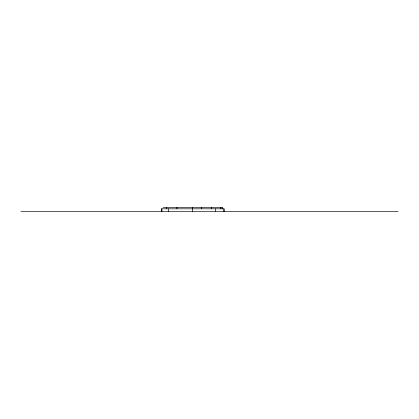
<?xml version="1.0" encoding="UTF-8"?>
<svg xmlns="http://www.w3.org/2000/svg" width="419" height="419" viewBox="0 0 419 419"><rect width="100%" height="100%" fill="white"/><g stroke="black" fill="none" stroke-linecap="round" stroke-linejoin="round"><path stroke-width="0.63" d="M163.138 207.368L222.337 207.368M20.95 211.632L398.05 211.632M224.071 211.632L224.071 208.819L161.31 208.819L161.31 211.632M223.924 208.819L223.924 211.632M222.259 207.368L222.259 208.819M220.829 207.368L220.829 208.819M215.376 208.819L215.376 211.632M211.543 207.368L211.543 208.819M201.701 207.368L201.701 208.819M192.515 207.368L192.515 208.819M192.389 208.819L192.389 211.632M176.944 207.368L176.944 208.819M168.297 208.819L168.297 211.632M166.348 207.368L166.348 208.819M161.944 208.819L161.944 211.632"/></g></svg>
